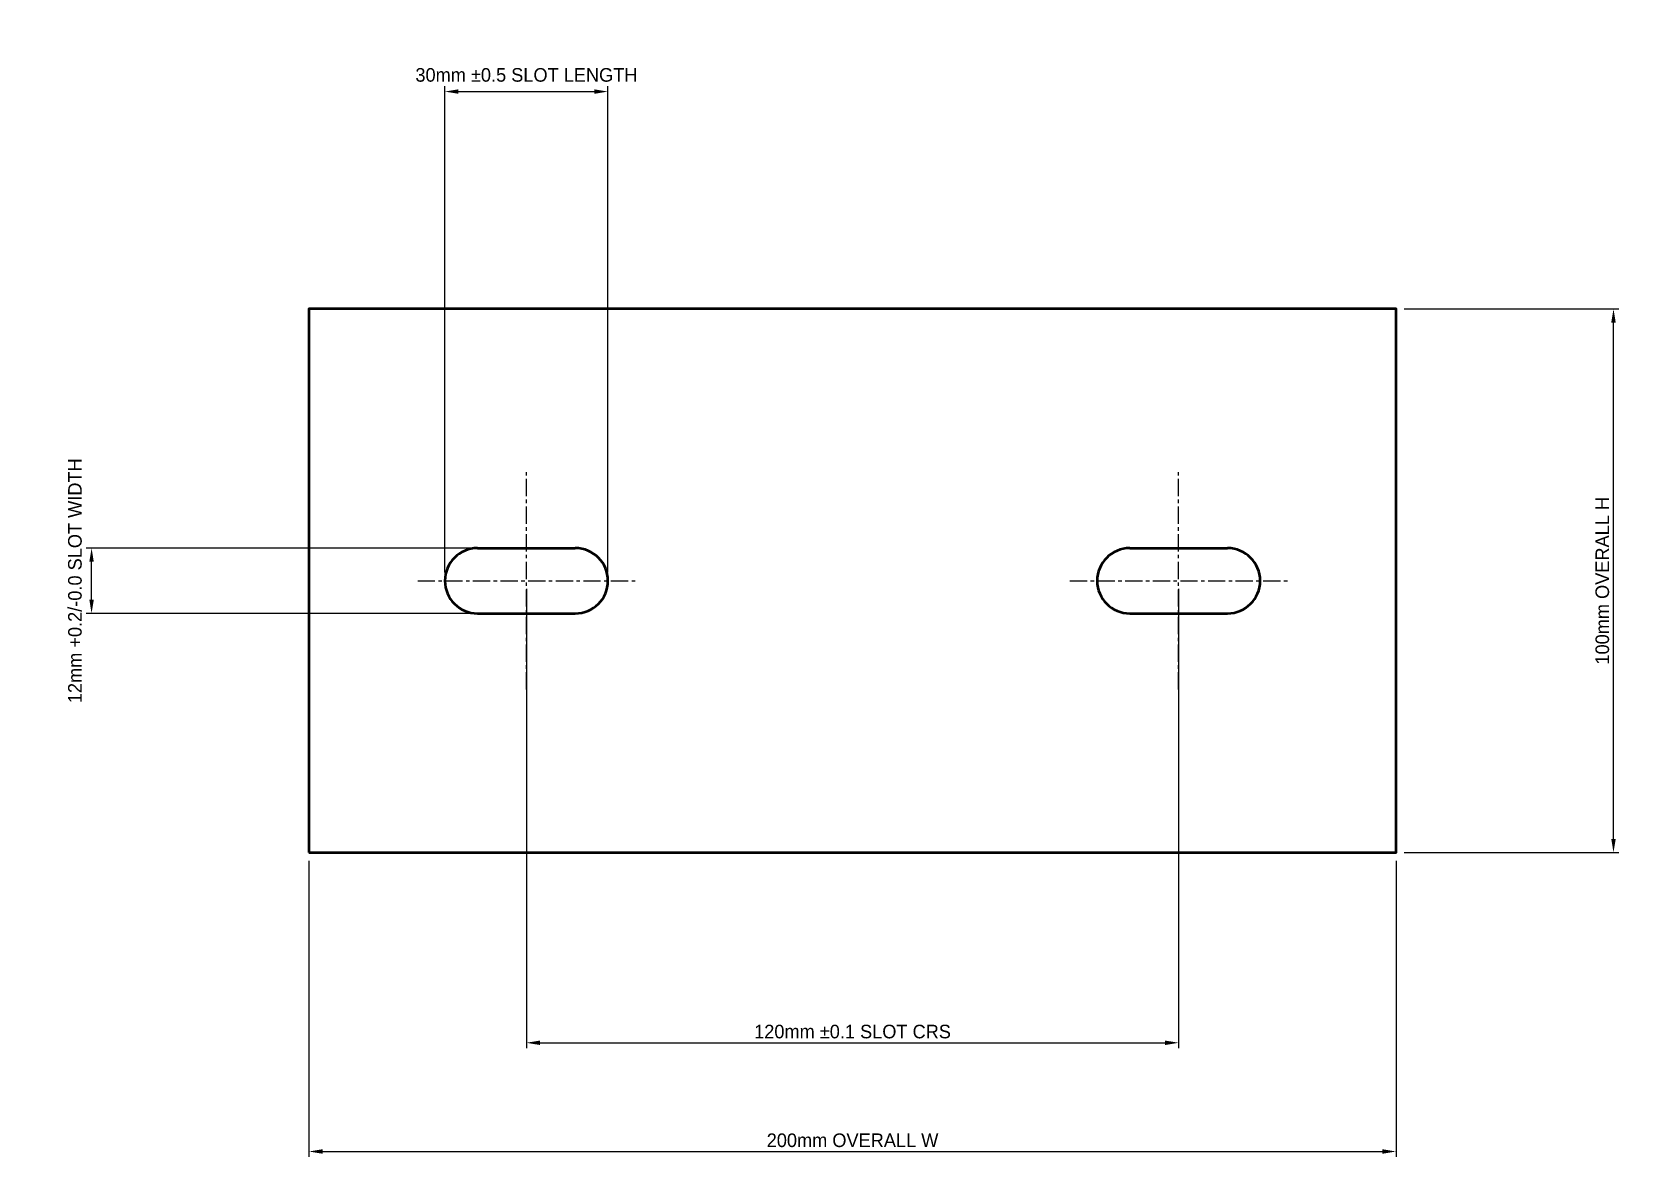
# Model space of a CAD drawing. Header units: metres. Extents: x -51 to 244, y -59 to 151.
import ezdxf

# ---------------------------------------------------------------- set-up
doc = ezdxf.new("R2010")
doc.units = ezdxf.units.M
doc.linetypes.add('CENTER', pattern=[5.08, 3.175, -0.635, 0.635, -0.635])
for name, color, linetype, lineweight in [('CENTERLINES', 7, 'CENTER', 25), ('DIMENSIONS', 7, 'Continuous', 25), ('GEOMETRY', 7, 'Continuous', 50)]:
    doc.layers.add(name, color=color, linetype=linetype, lineweight=lineweight)
doc.dimstyles.new('ENGINEERING_STYLE', dxfattribs={"dimtxt": 2.5, "dimasz": 2.5, "dimexe": 1, "dimexo": 1.5, "dimgap": 0.8, "dimtad": 1, "dimcen": 2.5, "dimazin": 3, "dimtfac": 1, "dimtmove": 0, "dimatfit": 3, "dimtfill": 1})

msp = doc.modelspace()

# ---------------------------------------------------------------- linework, layer by layer
at = {"layer": 'CENTERLINES'}
for p, q in [((40, 30), (40, 70)), ((160, 30), (160, 70)), ((20, 50), (60, 50)), ((140, 50), (180, 50))]:
    msp.add_line(p, q, dxfattribs=at)
at = {"layer": 'GEOMETRY'}
for p, q in [((31, 56), (49, 56)), ((151, 56), (169, 56)), ((31, 44), (49, 44)), ((151, 44), (169, 44))]:
    msp.add_line(p, q, dxfattribs=at)
msp.add_lwpolyline([(0, 0), (200, 0), (200, 100), (0, 100)], close=True, dxfattribs=at)
for centre, start, end in [((31, 50), 90, 270), ((49, 50), 270, 90), ((151, 50), 90, 270), ((169, 50), 270, 90)]:
    msp.add_arc(centre, 6, start, end, dxfattribs=at)

# ---------------------------------------------------------------- next in the draw order: dimensions: what is measured, and where the dimension line sits
at = {"layer": 'DIMENSIONS'}
msp.add_linear_dim(base=(25, 140), p1=(25, 50), p2=(55, 50), text='30mm %%P0.5 SLOT LENGTH', dimstyle='ENGINEERING_STYLE', dxfattribs=at).render()

# ---------------------------------------------------------------- next in the draw order: dimensions: what is measured, and where the dimension line sits
msp.add_linear_dim(base=(-40, 44), p1=(40, 44), p2=(40, 56), angle=90, text='12mm +0.2/-0.0 SLOT WIDTH', dimstyle='ENGINEERING_STYLE', dxfattribs=at).render()

# ---------------------------------------------------------------- next in the draw order: dimensions: what is measured, and where the dimension line sits
msp.add_linear_dim(base=(40, -35), p1=(40, 50), p2=(160, 50), text='120mm %%P0.1 SLOT CRS', dimstyle='ENGINEERING_STYLE', dxfattribs=at).render()

# ---------------------------------------------------------------- next in the draw order: dimensions: what is measured, and where the dimension line sits
msp.add_linear_dim(base=(0, -55), p1=(0, 0), p2=(200, 0), text='200mm OVERALL W', dimstyle='ENGINEERING_STYLE', dxfattribs=at).render()

# ---------------------------------------------------------------- next in the draw order: dimensions: what is measured, and where the dimension line sits
msp.add_linear_dim(base=(240, 0), p1=(200, 0), p2=(200, 100), angle=90, text='100mm OVERALL H', dimstyle='ENGINEERING_STYLE', dxfattribs=at).render()

doc.saveas('drawing.dxf')
